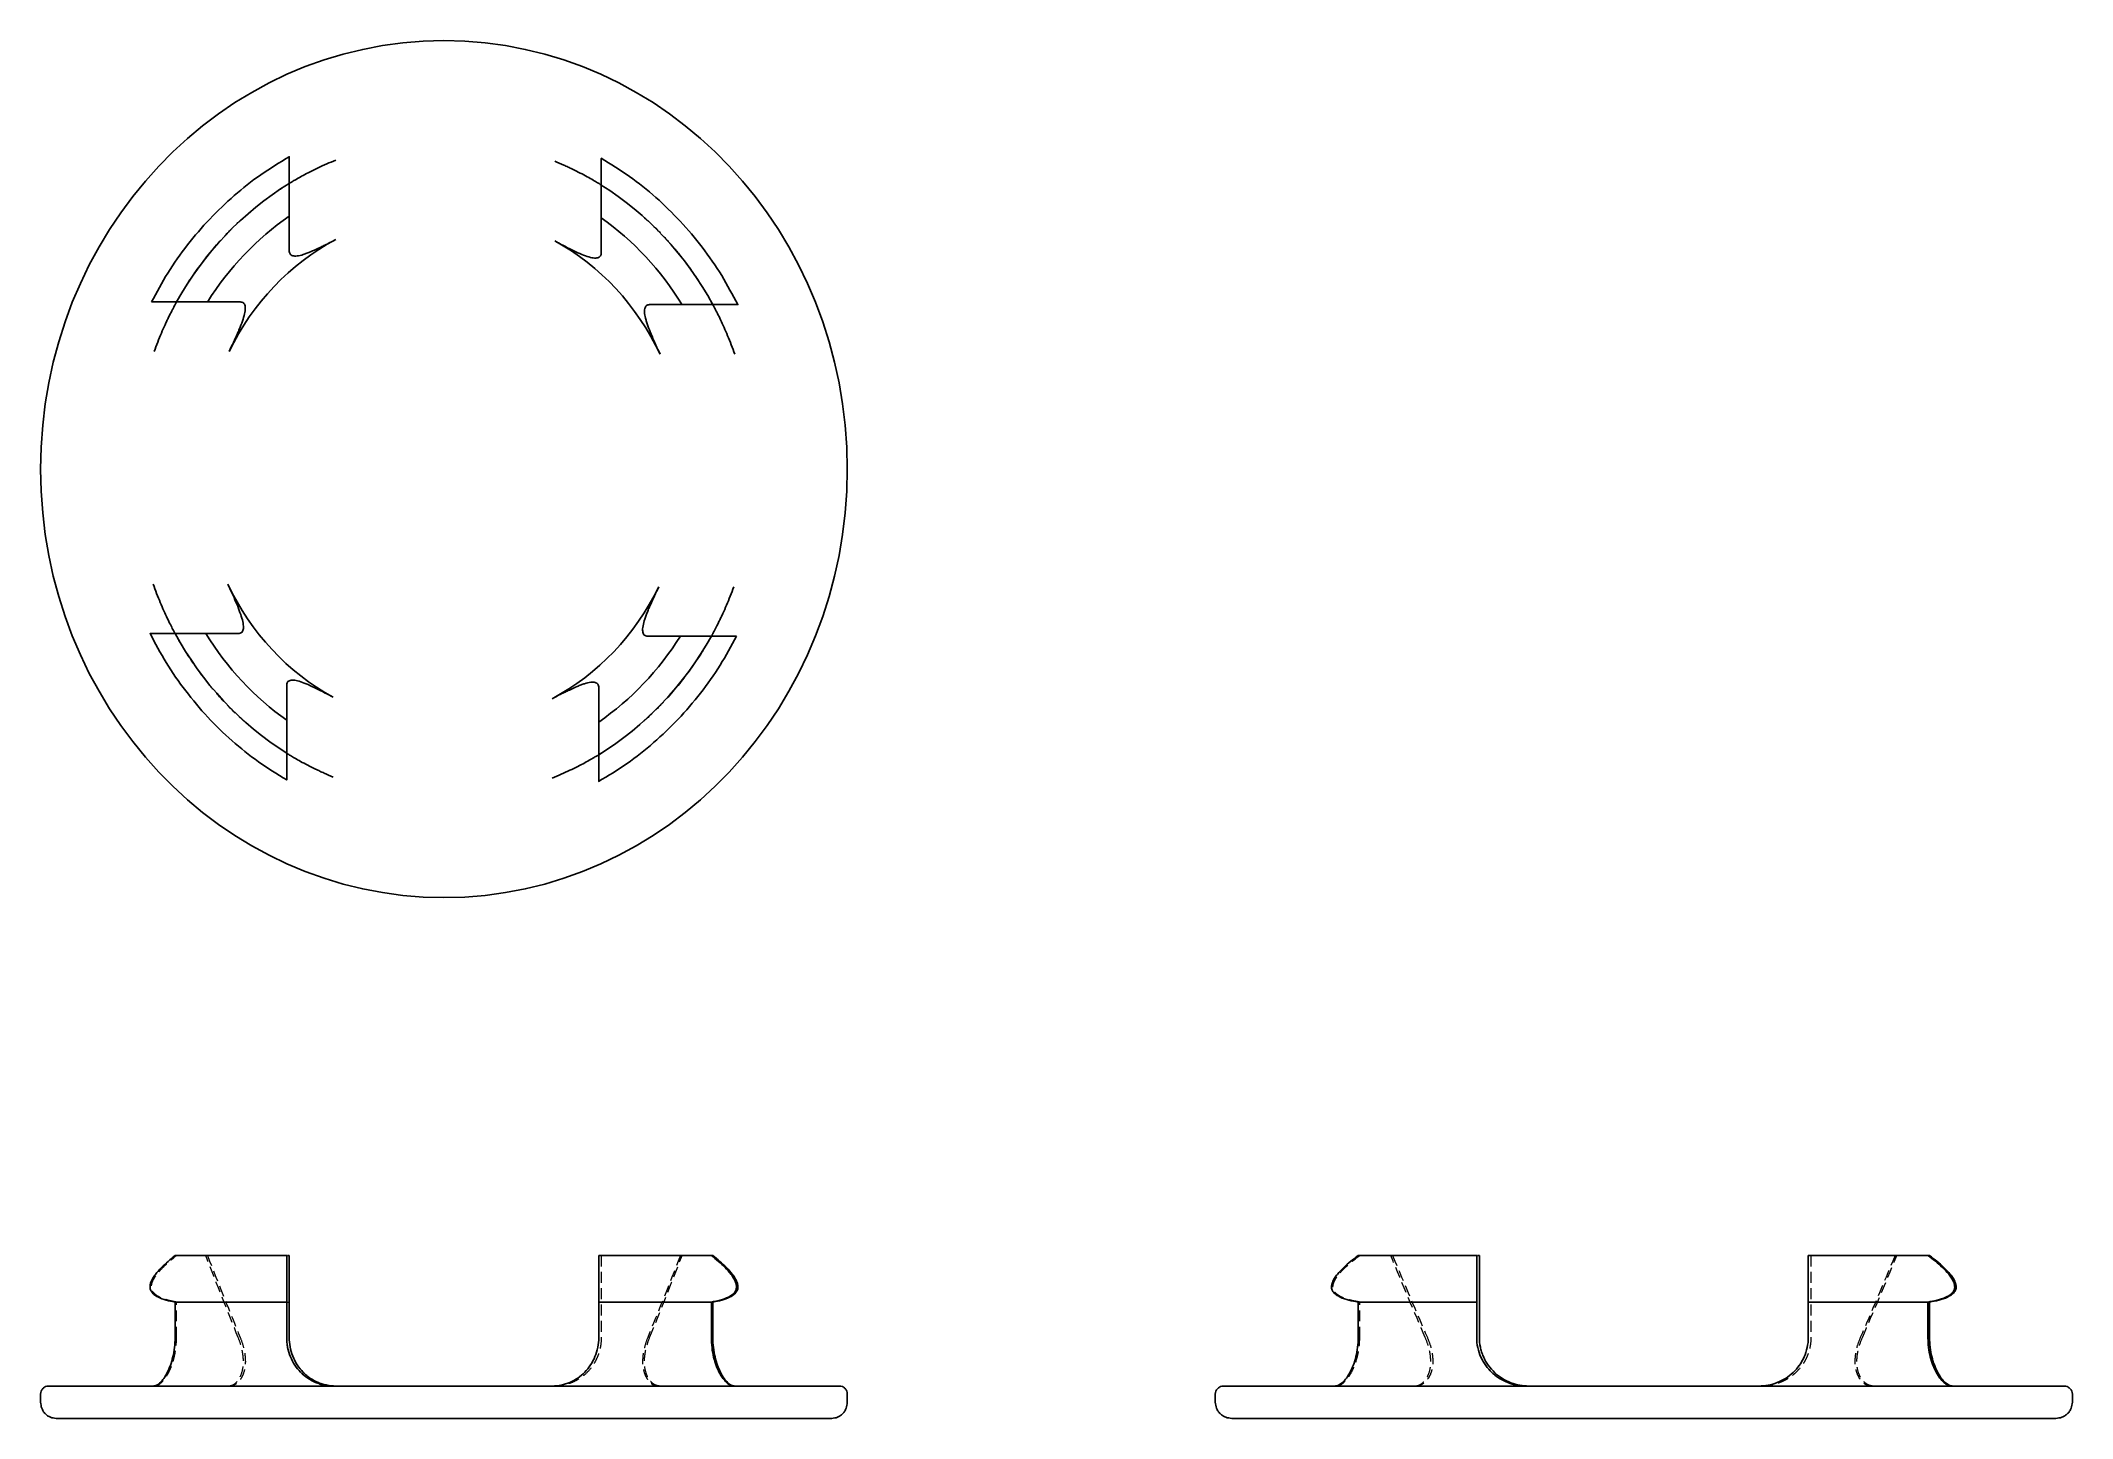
# Model space of a CAD drawing. Header units: millimetres. Extents: x 36 to 273, y 47 to 208.
import ezdxf

# ---------------------------------------------------------------- set-up
doc = ezdxf.new("R2010")
doc.units = ezdxf.units.MM
doc.linetypes.add('HIDDEN', pattern=[1.905, 1.27, -0.635])

msp = doc.modelspace()

# ---------------------------------------------------------------- linework, layer by layer
at = {"color": 7, "linetype": 'Continuous', "lineweight": 25}
for p, q in [((64.94, 187.52), (64.94, 191.33)), ((101.35, 191.15), (101.35, 187.31)), ((51.8, 177.5), (55.41, 177.5)), ((110.78, 177.19), (114.37, 177.19)), ((55.22, 138.81), (51.63, 138.81)), ((114.2, 138.5), (110.59, 138.5)), ((64.65, 124.85), (64.65, 128.69)), ((101.06, 128.48), (101.06, 124.67)), ((64.76, 66.23), (64.94, 66.23)), ((114.26, 66.23), (114.37, 66.23)), ((203.61, 66.23), (203.81, 66.23)), ((256.21, 66.23), (256.33, 66.23)), ((51.63, 60.8), (51.63, 56.65)), ((64.65, 56.65), (64.65, 60.8)), ((101.06, 60.8), (101.06, 56.65)), ((114.2, 56.65), (114.2, 60.8)), ((114.37, 60.8), (114.37, 56.65)), ((189.67, 60.8), (189.67, 56.65)), ((203.5, 56.65), (203.5, 60.8)), ((242.19, 60.8), (242.19, 56.65)), ((256.15, 56.65), (256.15, 60.8)), ((256.33, 60.8), (256.33, 56.65)), ((35.94, 50.05), (35.94, 49.11)), ((129.15, 51), (36.85, 51)), ((130.06, 49.11), (130.06, 50.05)), ((173, 50.05), (173, 49.11)), ((272.04, 51), (173.96, 51)), ((273, 49.11), (273, 50.05)), ((37.75, 47.23), (83, 47.23)), ((83, 47.23), (128.25, 47.23)), ((174.92, 47.23), (271.08, 47.23))]:
    msp.add_line(p, q, dxfattribs=at)
at = {"color": 7, "linetype": 'HIDDEN', "lineweight": 18}
for p, q in [((51.8, 56.65), (51.8, 60.8)), ((189.85, 56.65), (189.85, 60.8))]:
    msp.add_line(p, q, dxfattribs=at)
at = {"color": 7, "linetype": 'Continuous', "lineweight": 25}
msp.add_ellipse((83, 158), major_axis=(0, -50), ratio=0.941176, dxfattribs=at)
for major_axis, start_param, end_param in [((0, -35.2), 3.717957, 4.125311), ((0, -35.2), 2.14716, 2.554515), ((0, -29.96), 3.605822, 4.236363), ((0, -29.96), 2.035025, 2.665567), ((0, -29.96), 5.176618, 5.807159), ((0, -29.96), 0.464229, 1.09477), ((0, -35.2), 5.288753, 5.696107), ((0, -35.2), 0.576364, 0.983719)]:
    msp.add_ellipse((83, 158), major_axis=major_axis, ratio=0.941176, start_param=start_param, end_param=end_param, dxfattribs=at)
for points, knots in [([(64.95, 194.44), (63.83, 193.77), (61.58, 192.42), (58.49, 189.96), (55.62, 187.22), (53.03, 184.19), (50.73, 180.96), (49.49, 178.64), (48.87, 177.5)], [0, 0, 0, 0, 0.165325, 0.331591, 0.498864, 0.667131, 0.836353, 1, 1, 1, 1]), ([(64.94, 191.33), (64.94, 191.93), (64.94, 192.89), (64.94, 193.88), (64.94, 194.3), (64.94, 194.47), (64.94, 194.44), (64.94, 194.43)], [0, 0, 0, 0, 0.464311, 0.747428, 0.871557, 0.997138, 1, 1, 1, 1]), ([(64.94, 191.33), (64.94, 191.33), (64.98, 191.36), (65.13, 191.45), (65.24, 191.51), (65.52, 191.68), (65.69, 191.78), (66.1, 192.01), (66.32, 192.14), (66.82, 192.41), (67.1, 192.55), (67.68, 192.85), (67.99, 193), (68.63, 193.3), (68.97, 193.46), (69.66, 193.76), (70.01, 193.9), (70.37, 194.05)], [0, 0, 0, 0, 0.125, 0.125, 0.25, 0.25, 0.375, 0.375, 0.5, 0.5, 0.625, 0.625, 0.75, 0.75, 0.875, 0.875, 1, 1, 1, 1]), ([(95.92, 193.93), (96.28, 193.78), (96.63, 193.63), (97.15, 193.4), (97.32, 193.33), (97.65, 193.17), (97.82, 193.09), (98.3, 192.86), (98.61, 192.7), (99.19, 192.4), (99.47, 192.25), (99.97, 191.98), (100.19, 191.85), (100.6, 191.61), (100.77, 191.51), (101.06, 191.34), (101.17, 191.27), (101.28, 191.2), (101.31, 191.18), (101.34, 191.16), (101.35, 191.15), (101.35, 191.15)], [0, 0, 0, 0, 0.125, 0.125, 0.1875, 0.1875, 0.25, 0.25, 0.375, 0.375, 0.5, 0.5, 0.625, 0.625, 0.75, 0.75, 0.875, 0.875, 0.9375, 0.9375, 1, 1, 1, 1]), ([(117.29, 177.19), (116.68, 178.33), (115.45, 180.66), (113.18, 183.91), (110.62, 186.97), (107.77, 189.74), (104.7, 192.22), (102.46, 193.59), (101.35, 194.27)], [0, 0, 0, 0, 0.163744, 0.332944, 0.501194, 0.668451, 0.834699, 1, 1, 1, 1]), ([(101.35, 194.26), (101.35, 194.26), (101.35, 194.28), (101.35, 194.1), (101.35, 193.53), (101.35, 192.48), (101.35, 191.6), (101.35, 191.15)], [0, 0, 0, 0, 0.019329, 0.120094, 0.317873, 0.655608, 1, 1, 1, 1]), ([(70.37, 184.79), (70.03, 184.61), (69.7, 184.44), (69.2, 184.18), (69.03, 184.1), (68.7, 183.94), (68.53, 183.86), (68.05, 183.62), (67.74, 183.48), (67.29, 183.3), (67.15, 183.24), (66.86, 183.13), (66.72, 183.08), (66.33, 182.96), (66.09, 182.9), (65.67, 182.85), (65.5, 182.86), (65.22, 182.94), (65.11, 183.01), (64.98, 183.21), (64.94, 183.35), (64.94, 183.5)], [0, 0, 0, 0, 0.125, 0.125, 0.1875, 0.1875, 0.25, 0.25, 0.375, 0.375, 0.4375, 0.4375, 0.5, 0.5, 0.625, 0.625, 0.75, 0.75, 0.875, 0.875, 1, 1, 1, 1]), ([(101.35, 183.26), (101.35, 183.1), (101.32, 182.97), (101.22, 182.82), (101.18, 182.78), (101.07, 182.7), (101.01, 182.68), (100.87, 182.64), (100.79, 182.63), (100.62, 182.62), (100.52, 182.63), (100.21, 182.67), (99.97, 182.73), (99.44, 182.91), (99.16, 183.02), (98.56, 183.28), (98.24, 183.43), (97.6, 183.74), (97.27, 183.91), (96.6, 184.27), (96.26, 184.45), (95.92, 184.63)], [0, 0, 0, 0, 0.125, 0.125, 0.1875, 0.1875, 0.25, 0.25, 0.3125, 0.3125, 0.375, 0.375, 0.5, 0.5, 0.625, 0.625, 0.75, 0.75, 0.875, 0.875, 1, 1, 1, 1]), ([(48.88, 177.5), (48.88, 177.5), (48.9, 177.5), (49.25, 177.5), (49.86, 177.5), (50.75, 177.5), (51.42, 177.5), (51.8, 177.5)], [0, 0, 0, 0, 0.071128, 0.223072, 0.457002, 0.696789, 1, 1, 1, 1]), ([(49.19, 171.73), (49.32, 172.1), (49.46, 172.47), (49.74, 173.18), (49.88, 173.53), (50.17, 174.22), (50.32, 174.54), (50.53, 175), (50.6, 175.15), (50.74, 175.44), (50.81, 175.58), (51, 175.99), (51.13, 176.23), (51.29, 176.56), (51.35, 176.66), (51.45, 176.85), (51.49, 176.94), (51.62, 177.17), (51.68, 177.29), (51.77, 177.46), (51.8, 177.5), (51.8, 177.5)], [0, 0, 0, 0, 0.125, 0.125, 0.25, 0.25, 0.375, 0.375, 0.4375, 0.4375, 0.5, 0.5, 0.625, 0.625, 0.6875, 0.6875, 0.75, 0.75, 0.875, 0.875, 1, 1, 1, 1]), ([(59.23, 177.5), (59.38, 177.5), (59.5, 177.46), (59.65, 177.35), (59.69, 177.3), (59.76, 177.19), (59.78, 177.12), (59.81, 176.97), (59.82, 176.88), (59.83, 176.69), (59.82, 176.58), (59.77, 176.24), (59.71, 175.99), (59.54, 175.43), (59.44, 175.13), (59.25, 174.65), (59.19, 174.49), (59.05, 174.16), (58.98, 173.99), (58.76, 173.49), (58.6, 173.14), (58.27, 172.44), (58.11, 172.09), (57.93, 171.73)], [0, 0, 0, 0, 0.125, 0.125, 0.1875, 0.1875, 0.25, 0.25, 0.3125, 0.3125, 0.375, 0.375, 0.5, 0.5, 0.625, 0.625, 0.6875, 0.6875, 0.75, 0.75, 0.875, 0.875, 1, 1, 1, 1]), ([(108.22, 171.42), (108.05, 171.77), (107.89, 172.12), (107.57, 172.82), (107.42, 173.17), (107.13, 173.85), (107, 174.18), (106.82, 174.65), (106.77, 174.8), (106.67, 175.1), (106.62, 175.25), (106.5, 175.67), (106.44, 175.93), (106.4, 176.27), (106.4, 176.37), (106.4, 176.56), (106.41, 176.65), (106.45, 176.8), (106.47, 176.87), (106.54, 176.99), (106.58, 177.04), (106.73, 177.15), (106.85, 177.19), (107, 177.19)], [0, 0, 0, 0, 0.125, 0.125, 0.25, 0.25, 0.375, 0.375, 0.4375, 0.4375, 0.5, 0.5, 0.625, 0.625, 0.6875, 0.6875, 0.75, 0.75, 0.8125, 0.8125, 0.875, 0.875, 1, 1, 1, 1]), ([(114.37, 177.19), (114.96, 177.19), (115.86, 177.19), (116.8, 177.19), (117.17, 177.19), (117.31, 177.19), (117.29, 177.19), (117.28, 177.19)], [0, 0, 0, 0, 0.47522, 0.739507, 0.885832, 0.985537, 1, 1, 1, 1]), ([(114.37, 177.19), (114.37, 177.19), (114.4, 177.14), (114.48, 176.98), (114.55, 176.86), (114.71, 176.55), (114.81, 176.36), (115.03, 175.92), (115.15, 175.68), (115.41, 175.14), (115.54, 174.84), (115.82, 174.23), (115.96, 173.9), (116.24, 173.22), (116.39, 172.87), (116.66, 172.15), (116.8, 171.79), (116.93, 171.42)], [0, 0, 0, 0, 0.125, 0.125, 0.25, 0.25, 0.375, 0.375, 0.5, 0.5, 0.625, 0.625, 0.75, 0.75, 0.875, 0.875, 1, 1, 1, 1]), ([(51.63, 138.81), (51.63, 138.81), (51.6, 138.86), (51.52, 139.02), (51.45, 139.14), (51.29, 139.45), (51.19, 139.64), (50.97, 140.08), (50.85, 140.32), (50.59, 140.86), (50.46, 141.16), (50.18, 141.77), (50.04, 142.1), (49.76, 142.78), (49.61, 143.13), (49.34, 143.85), (49.2, 144.21), (49.07, 144.58)], [0, 0, 0, 0, 0.125, 0.125, 0.25, 0.25, 0.375, 0.375, 0.5, 0.5, 0.625, 0.625, 0.75, 0.75, 0.875, 0.875, 1, 1, 1, 1]), ([(57.78, 144.58), (57.95, 144.23), (58.11, 143.88), (58.43, 143.18), (58.58, 142.83), (58.87, 142.15), (59, 141.82), (59.23, 141.19), (59.34, 140.89), (59.5, 140.33), (59.56, 140.07), (59.6, 139.73), (59.6, 139.63), (59.6, 139.44), (59.59, 139.35), (59.55, 139.2), (59.53, 139.13), (59.46, 139.01), (59.42, 138.96), (59.27, 138.85), (59.15, 138.81), (59, 138.81)], [0, 0, 0, 0, 0.125, 0.125, 0.25, 0.25, 0.375, 0.375, 0.5, 0.5, 0.625, 0.625, 0.6875, 0.6875, 0.75, 0.75, 0.8125, 0.8125, 0.875, 0.875, 1, 1, 1, 1]), ([(106.77, 138.5), (106.62, 138.5), (106.5, 138.54), (106.35, 138.65), (106.31, 138.7), (106.24, 138.81), (106.22, 138.88), (106.19, 139.03), (106.18, 139.12), (106.17, 139.31), (106.18, 139.42), (106.23, 139.76), (106.29, 140.01), (106.46, 140.57), (106.56, 140.87), (106.75, 141.35), (106.81, 141.51), (106.95, 141.84), (107.02, 142.01), (107.24, 142.51), (107.4, 142.86), (107.73, 143.56), (107.89, 143.91), (108.07, 144.27)], [0, 0, 0, 0, 0.125, 0.125, 0.1875, 0.1875, 0.25, 0.25, 0.3125, 0.3125, 0.375, 0.375, 0.5, 0.5, 0.625, 0.625, 0.6875, 0.6875, 0.75, 0.75, 0.875, 0.875, 1, 1, 1, 1]), ([(116.81, 144.27), (116.68, 143.9), (116.54, 143.53), (116.26, 142.82), (116.12, 142.47), (115.83, 141.78), (115.68, 141.46), (115.47, 141), (115.4, 140.85), (115.26, 140.56), (115.19, 140.42), (115, 140.01), (114.87, 139.77), (114.71, 139.44), (114.65, 139.34), (114.55, 139.15), (114.51, 139.06), (114.38, 138.83), (114.32, 138.71), (114.23, 138.54), (114.2, 138.5), (114.2, 138.5)], [0, 0, 0, 0, 0.125, 0.125, 0.25, 0.25, 0.375, 0.375, 0.4375, 0.4375, 0.5, 0.5, 0.625, 0.625, 0.6875, 0.6875, 0.75, 0.75, 0.875, 0.875, 1, 1, 1, 1]), ([(51.63, 138.81), (51.04, 138.81), (50.14, 138.81), (49.2, 138.81), (48.83, 138.81), (48.69, 138.81), (48.71, 138.81), (48.72, 138.81)], [0, 0, 0, 0, 0.475222, 0.739505, 0.885834, 0.985536, 1, 1, 1, 1]), ([(48.71, 138.81), (49.32, 137.67), (50.55, 135.34), (52.82, 132.09), (55.38, 129.03), (58.23, 126.26), (61.3, 123.78), (63.54, 122.41), (64.65, 121.73)], [0, 0, 0, 0, 0.163744, 0.332944, 0.501194, 0.668451, 0.834699, 1, 1, 1, 1]), ([(101.05, 121.56), (102.17, 122.23), (104.42, 123.58), (107.51, 126.04), (110.38, 128.78), (112.97, 131.81), (115.27, 135.04), (116.51, 137.36), (117.13, 138.5)], [0, 0, 0, 0, 0.165325, 0.331591, 0.498864, 0.667131, 0.836353, 1, 1, 1, 1]), ([(117.12, 138.5), (117.12, 138.5), (117.1, 138.5), (116.75, 138.5), (116.14, 138.5), (115.25, 138.5), (114.58, 138.5), (114.2, 138.5)], [0, 0, 0, 0, 0.071126, 0.223069, 0.456995, 0.696778, 1, 1, 1, 1]), ([(64.65, 132.74), (64.65, 132.9), (64.68, 133.03), (64.78, 133.18), (64.82, 133.22), (64.93, 133.3), (64.99, 133.32), (65.13, 133.36), (65.21, 133.37), (65.38, 133.38), (65.48, 133.37), (65.79, 133.33), (66.03, 133.27), (66.56, 133.09), (66.84, 132.98), (67.44, 132.72), (67.76, 132.57), (68.4, 132.26), (68.73, 132.09), (69.4, 131.73), (69.74, 131.55), (70.08, 131.37)], [0, 0, 0, 0, 0.125, 0.125, 0.1875, 0.1875, 0.25, 0.25, 0.3125, 0.3125, 0.375, 0.375, 0.5, 0.5, 0.625, 0.625, 0.75, 0.75, 0.875, 0.875, 1, 1, 1, 1]), ([(95.63, 131.21), (95.97, 131.39), (96.3, 131.56), (96.8, 131.82), (96.97, 131.9), (97.3, 132.06), (97.47, 132.14), (97.95, 132.38), (98.26, 132.52), (98.71, 132.7), (98.85, 132.76), (99.14, 132.87), (99.28, 132.92), (99.67, 133.04), (99.91, 133.1), (100.33, 133.15), (100.5, 133.14), (100.78, 133.06), (100.89, 132.99), (101.02, 132.79), (101.06, 132.65), (101.06, 132.5)], [0, 0, 0, 0, 0.125, 0.125, 0.1875, 0.1875, 0.25, 0.25, 0.375, 0.375, 0.4375, 0.4375, 0.5, 0.5, 0.625, 0.625, 0.75, 0.75, 0.875, 0.875, 1, 1, 1, 1]), ([(64.65, 121.74), (64.65, 121.74), (64.65, 121.72), (64.65, 121.9), (64.65, 122.47), (64.65, 123.52), (64.65, 124.4), (64.65, 124.85)], [0, 0, 0, 0, 0.01933, 0.120095, 0.317877, 0.65561, 1, 1, 1, 1]), ([(70.08, 122.07), (69.72, 122.22), (69.37, 122.37), (68.85, 122.6), (68.68, 122.67), (68.35, 122.83), (68.18, 122.91), (67.7, 123.14), (67.39, 123.3), (66.81, 123.6), (66.53, 123.75), (66.03, 124.02), (65.81, 124.15), (65.4, 124.39), (65.23, 124.49), (64.94, 124.66), (64.83, 124.73), (64.72, 124.8), (64.69, 124.82), (64.66, 124.84), (64.65, 124.85), (64.65, 124.85)], [0, 0, 0, 0, 0.125, 0.125, 0.1875, 0.1875, 0.25, 0.25, 0.375, 0.375, 0.5, 0.5, 0.625, 0.625, 0.75, 0.75, 0.875, 0.875, 0.9375, 0.9375, 1, 1, 1, 1]), ([(101.06, 124.67), (101.06, 124.67), (101.02, 124.64), (100.87, 124.55), (100.76, 124.49), (100.48, 124.32), (100.31, 124.22), (99.9, 123.99), (99.68, 123.86), (99.18, 123.59), (98.9, 123.45), (98.32, 123.15), (98.01, 123), (97.37, 122.7), (97.03, 122.54), (96.34, 122.24), (95.99, 122.1), (95.63, 121.95)], [0, 0, 0, 0, 0.125, 0.125, 0.25, 0.25, 0.375, 0.375, 0.5, 0.5, 0.625, 0.625, 0.75, 0.75, 0.875, 0.875, 1, 1, 1, 1]), ([(101.06, 124.67), (101.06, 124.07), (101.06, 123.11), (101.06, 122.12), (101.06, 121.7), (101.06, 121.53), (101.06, 121.56), (101.06, 121.57)], [0, 0, 0, 0, 0.464309, 0.747431, 0.871556, 0.997133, 1, 1, 1, 1]), ([(51.63, 66.23), (51.07, 65.79), (50.54, 65.33), (49.79, 64.57), (49.56, 64.31), (49.24, 63.89), (49.14, 63.74), (48.95, 63.44), (48.87, 63.28), (48.75, 62.95), (48.71, 62.78), (48.71, 62.51), (48.71, 62.42), (48.75, 62.25), (48.78, 62.17), (48.87, 62.01), (48.92, 61.94), (49.03, 61.8), (49.1, 61.74), (49.3, 61.57), (49.45, 61.48), (49.92, 61.24), (50.26, 61.12), (50.93, 60.93), (51.28, 60.86), (51.63, 60.8)], [0, 0, 0, 0, 0.25, 0.25, 0.375, 0.375, 0.4375, 0.4375, 0.5, 0.5, 0.5625, 0.5625, 0.59375, 0.59375, 0.625, 0.625, 0.65625, 0.65625, 0.6875, 0.6875, 0.75, 0.75, 0.875, 0.875, 1, 1, 1, 1]), ([(64.65, 60.8), (64.65, 60.86), (64.65, 60.93), (64.65, 61.11), (64.65, 61.22), (64.65, 61.45), (64.65, 61.54), (64.65, 61.76), (64.65, 61.89), (64.65, 62.12), (64.65, 62.21), (64.65, 62.39), (64.65, 62.48), (64.65, 62.66), (64.65, 62.76), (64.65, 62.94), (64.65, 63.02), (64.65, 63.28), (64.65, 63.44), (64.65, 63.75), (64.65, 63.9), (64.65, 64.33), (64.65, 64.59), (64.65, 65.34), (64.65, 65.79), (64.65, 66.23)], [0, 0, 0, 0, 0.125, 0.125, 0.25, 0.25, 0.3125, 0.3125, 0.375, 0.375, 0.40625, 0.40625, 0.4375, 0.4375, 0.46875, 0.46875, 0.5, 0.5, 0.5625, 0.5625, 0.625, 0.625, 0.75, 0.75, 1, 1, 1, 1]), ([(101.06, 66.23), (101.06, 65.79), (101.06, 65.34), (101.06, 64.58), (101.06, 64.32), (101.06, 63.89), (101.06, 63.75), (101.06, 63.44), (101.06, 63.27), (101.06, 62.93), (101.06, 62.76), (101.06, 62.48), (101.06, 62.39), (101.06, 62.21), (101.06, 62.13), (101.06, 61.97), (101.06, 61.9), (101.06, 61.77), (101.06, 61.71), (101.06, 61.55), (101.06, 61.46), (101.06, 61.22), (101.06, 61.11), (101.06, 60.93), (101.06, 60.86), (101.06, 60.8)], [0, 0, 0, 0, 0.25, 0.25, 0.375, 0.375, 0.4375, 0.4375, 0.5, 0.5, 0.5625, 0.5625, 0.59375, 0.59375, 0.625, 0.625, 0.65625, 0.65625, 0.6875, 0.6875, 0.75, 0.75, 0.875, 0.875, 1, 1, 1, 1]), ([(114.2, 60.8), (114.55, 60.86), (114.89, 60.93), (115.57, 61.12), (115.9, 61.23), (116.37, 61.47), (116.52, 61.56), (116.8, 61.79), (116.92, 61.92), (117.05, 62.16), (117.09, 62.24), (117.13, 62.42), (117.14, 62.51), (117.13, 62.77), (117.09, 62.95), (116.97, 63.28), (116.89, 63.44), (116.7, 63.75), (116.6, 63.89), (116.28, 64.31), (116.04, 64.58), (115.55, 65.08), (115.28, 65.32), (114.75, 65.78), (114.48, 66.01), (114.2, 66.23)], [0, 0, 0, 0, 0.125, 0.125, 0.25, 0.25, 0.3125, 0.3125, 0.375, 0.375, 0.40625, 0.40625, 0.4375, 0.4375, 0.5, 0.5, 0.5625, 0.5625, 0.625, 0.625, 0.75, 0.75, 0.875, 0.875, 1, 1, 1, 1]), ([(114.37, 66.23), (114.93, 65.79), (115.46, 65.33), (116.21, 64.57), (116.44, 64.31), (116.76, 63.89), (116.86, 63.74), (117.05, 63.44), (117.13, 63.28), (117.25, 62.95), (117.29, 62.78), (117.29, 62.51), (117.29, 62.42), (117.25, 62.25), (117.22, 62.17), (117.13, 62.01), (117.08, 61.94), (116.97, 61.8), (116.9, 61.74), (116.7, 61.57), (116.55, 61.48), (116.08, 61.24), (115.74, 61.12), (115.07, 60.93), (114.72, 60.86), (114.37, 60.8)], [0, 0, 0, 0, 0.25, 0.25, 0.375, 0.375, 0.4375, 0.4375, 0.5, 0.5, 0.5625, 0.5625, 0.59375, 0.59375, 0.625, 0.625, 0.65625, 0.65625, 0.6875, 0.6875, 0.75, 0.75, 0.875, 0.875, 1, 1, 1, 1]), ([(189.67, 66.23), (189.08, 65.79), (188.52, 65.34), (187.72, 64.58), (187.47, 64.32), (187.13, 63.89), (187.02, 63.75), (186.82, 63.44), (186.74, 63.27), (186.61, 62.93), (186.56, 62.76), (186.56, 62.48), (186.58, 62.39), (186.63, 62.21), (186.66, 62.13), (186.76, 61.97), (186.82, 61.9), (186.95, 61.77), (187.02, 61.71), (187.24, 61.55), (187.4, 61.46), (187.89, 61.22), (188.24, 61.11), (188.95, 60.93), (189.3, 60.86), (189.67, 60.8)], [0, 0, 0, 0, 0.25, 0.25, 0.375, 0.375, 0.4375, 0.4375, 0.5, 0.5, 0.5625, 0.5625, 0.59375, 0.59375, 0.625, 0.625, 0.65625, 0.65625, 0.6875, 0.6875, 0.75, 0.75, 0.875, 0.875, 1, 1, 1, 1]), ([(203.5, 60.8), (203.5, 60.86), (203.5, 60.93), (203.5, 61.12), (203.5, 61.23), (203.5, 61.47), (203.5, 61.56), (203.5, 61.79), (203.5, 61.92), (203.5, 62.16), (203.5, 62.24), (203.5, 62.42), (203.5, 62.51), (203.5, 62.77), (203.5, 62.95), (203.5, 63.28), (203.5, 63.44), (203.5, 63.75), (203.5, 63.89), (203.5, 64.31), (203.5, 64.58), (203.5, 65.08), (203.5, 65.32), (203.5, 65.78), (203.5, 66.01), (203.5, 66.23)], [0, 0, 0, 0, 0.125, 0.125, 0.25, 0.25, 0.3125, 0.3125, 0.375, 0.375, 0.40625, 0.40625, 0.4375, 0.4375, 0.5, 0.5, 0.5625, 0.5625, 0.625, 0.625, 0.75, 0.75, 0.875, 0.875, 1, 1, 1, 1]), ([(242.19, 66.23), (242.19, 65.79), (242.19, 65.33), (242.19, 64.57), (242.19, 64.31), (242.19, 63.89), (242.19, 63.74), (242.19, 63.44), (242.19, 63.28), (242.19, 62.95), (242.19, 62.78), (242.19, 62.51), (242.19, 62.42), (242.19, 62.25), (242.19, 62.17), (242.19, 62.01), (242.19, 61.94), (242.19, 61.8), (242.19, 61.74), (242.19, 61.57), (242.19, 61.48), (242.19, 61.24), (242.19, 61.12), (242.19, 60.93), (242.19, 60.86), (242.19, 60.8)], [0, 0, 0, 0, 0.25, 0.25, 0.375, 0.375, 0.4375, 0.4375, 0.5, 0.5, 0.5625, 0.5625, 0.59375, 0.59375, 0.625, 0.625, 0.65625, 0.65625, 0.6875, 0.6875, 0.75, 0.75, 0.875, 0.875, 1, 1, 1, 1]), ([(256.15, 60.8), (256.51, 60.86), (256.87, 60.93), (257.57, 61.11), (257.92, 61.22), (258.42, 61.45), (258.58, 61.54), (258.88, 61.76), (259.02, 61.89), (259.17, 62.12), (259.2, 62.21), (259.26, 62.39), (259.27, 62.48), (259.27, 62.66), (259.26, 62.76), (259.22, 62.94), (259.19, 63.02), (259.09, 63.28), (259, 63.44), (258.81, 63.75), (258.7, 63.9), (258.35, 64.33), (258.1, 64.59), (257.3, 65.34), (256.74, 65.79), (256.15, 66.23)], [0, 0, 0, 0, 0.125, 0.125, 0.25, 0.25, 0.3125, 0.3125, 0.375, 0.375, 0.40625, 0.40625, 0.4375, 0.4375, 0.46875, 0.46875, 0.5, 0.5, 0.5625, 0.5625, 0.625, 0.625, 0.75, 0.75, 1, 1, 1, 1]), ([(256.33, 66.23), (256.92, 65.79), (257.48, 65.34), (258.28, 64.58), (258.53, 64.32), (258.87, 63.89), (258.98, 63.75), (259.18, 63.44), (259.26, 63.27), (259.39, 62.93), (259.44, 62.76), (259.44, 62.48), (259.42, 62.39), (259.37, 62.21), (259.34, 62.13), (259.24, 61.97), (259.18, 61.9), (259.05, 61.77), (258.98, 61.71), (258.76, 61.55), (258.6, 61.46), (258.11, 61.22), (257.76, 61.11), (257.05, 60.93), (256.7, 60.86), (256.33, 60.8)], [0, 0, 0, 0, 0.25, 0.25, 0.375, 0.375, 0.4375, 0.4375, 0.5, 0.5, 0.5625, 0.5625, 0.59375, 0.59375, 0.625, 0.625, 0.65625, 0.65625, 0.6875, 0.6875, 0.75, 0.75, 0.875, 0.875, 1, 1, 1, 1]), ([(64.65, 60.8), (63.28, 60.8), (61.97, 60.8), (59.49, 60.8), (58.33, 60.8), (56.69, 60.8), (56.16, 60.8), (55.14, 60.8), (54.65, 60.8), (53.25, 60.8), (52.4, 60.8), (51.63, 60.8)], [0, 0, 0, 0, 0.25, 0.25, 0.5, 0.5, 0.625, 0.625, 0.75, 0.75, 1, 1, 1, 1]), ([(114.2, 60.8), (113.42, 60.8), (112.55, 60.8), (110.66, 60.8), (109.63, 60.8), (107.98, 60.8), (107.4, 60.8), (106.22, 60.8), (105.61, 60.8), (103.74, 60.8), (102.43, 60.8), (101.06, 60.8)], [0, 0, 0, 0, 0.25, 0.25, 0.5, 0.5, 0.625, 0.625, 0.75, 0.75, 1, 1, 1, 1]), ([(203.5, 60.8), (202.09, 60.8), (200.72, 60.8), (198.13, 60.8), (196.9, 60.8), (195.15, 60.8), (194.58, 60.8), (193.48, 60.8), (192.96, 60.8), (191.44, 60.8), (190.51, 60.8), (189.67, 60.8)], [0, 0, 0, 0, 0.25, 0.25, 0.5, 0.5, 0.625, 0.625, 0.75, 0.75, 1, 1, 1, 1]), ([(256.15, 60.8), (255.3, 60.8), (254.35, 60.8), (252.3, 60.8), (251.19, 60.8), (249.43, 60.8), (248.82, 60.8), (247.57, 60.8), (246.93, 60.8), (244.97, 60.8), (243.61, 60.8), (242.19, 60.8)], [0, 0, 0, 0, 0.25, 0.25, 0.5, 0.5, 0.625, 0.625, 0.75, 0.75, 1, 1, 1, 1]), ([(51.63, 56.65), (51.63, 56.26), (51.6, 55.87), (51.52, 55.11), (51.45, 54.74), (51.29, 54.04), (51.19, 53.72), (50.97, 53.1), (50.85, 52.82), (50.59, 52.32), (50.46, 52.09), (50.18, 51.7), (50.04, 51.54), (49.76, 51.27), (49.61, 51.17), (49.34, 51.03), (49.2, 51), (49.07, 51)], [0, 0, 0, 0, 0.125, 0.125, 0.25, 0.25, 0.375, 0.375, 0.5, 0.5, 0.625, 0.625, 0.75, 0.75, 0.875, 0.875, 1, 1, 1, 1]), ([(70.08, 51), (69.72, 51), (69.37, 51.03), (68.85, 51.14), (68.68, 51.18), (68.35, 51.29), (68.18, 51.35), (67.7, 51.56), (67.39, 51.73), (66.81, 52.12), (66.53, 52.35), (66.03, 52.86), (65.81, 53.14), (65.4, 53.75), (65.23, 54.08), (64.94, 54.77), (64.83, 55.13), (64.72, 55.69), (64.69, 55.88), (64.66, 56.27), (64.65, 56.46), (64.65, 56.65)], [0, 0, 0, 0, 0.125, 0.125, 0.1875, 0.1875, 0.25, 0.25, 0.375, 0.375, 0.5, 0.5, 0.625, 0.625, 0.75, 0.75, 0.875, 0.875, 0.9375, 0.9375, 1, 1, 1, 1]), ([(70.37, 51), (70.03, 51), (69.7, 51.03), (69.2, 51.13), (69.03, 51.17), (68.7, 51.27), (68.53, 51.33), (68.05, 51.53), (67.74, 51.7), (67.29, 51.99), (67.15, 52.1), (66.86, 52.34), (66.72, 52.46), (66.33, 52.86), (66.09, 53.15), (65.67, 53.8), (65.5, 54.14), (65.22, 54.84), (65.11, 55.21), (64.98, 55.94), (64.94, 56.3), (64.94, 56.65)], [0, 0, 0, 0, 0.125, 0.125, 0.1875, 0.1875, 0.25, 0.25, 0.375, 0.375, 0.4375, 0.4375, 0.5, 0.5, 0.625, 0.625, 0.75, 0.75, 0.875, 0.875, 1, 1, 1, 1]), ([(101.06, 56.65), (101.06, 56.27), (101.02, 55.89), (100.87, 55.15), (100.76, 54.78), (100.48, 54.09), (100.31, 53.76), (99.9, 53.15), (99.68, 52.87), (99.18, 52.36), (98.9, 52.13), (98.32, 51.73), (98.01, 51.56), (97.37, 51.28), (97.03, 51.18), (96.34, 51.03), (95.99, 51), (95.63, 51)], [0, 0, 0, 0, 0.125, 0.125, 0.25, 0.25, 0.375, 0.375, 0.5, 0.5, 0.625, 0.625, 0.75, 0.75, 0.875, 0.875, 1, 1, 1, 1]), ([(116.81, 51), (116.68, 51), (116.54, 51.03), (116.26, 51.17), (116.12, 51.27), (115.83, 51.54), (115.68, 51.7), (115.47, 51.99), (115.4, 52.1), (115.26, 52.32), (115.19, 52.44), (115, 52.82), (114.87, 53.1), (114.71, 53.55), (114.65, 53.71), (114.55, 54.04), (114.51, 54.21), (114.38, 54.74), (114.32, 55.1), (114.23, 55.86), (114.2, 56.26), (114.2, 56.65)], [0, 0, 0, 0, 0.125, 0.125, 0.25, 0.25, 0.375, 0.375, 0.4375, 0.4375, 0.5, 0.5, 0.625, 0.625, 0.6875, 0.6875, 0.75, 0.75, 0.875, 0.875, 1, 1, 1, 1]), ([(114.37, 56.65), (114.37, 56.26), (114.4, 55.87), (114.48, 55.11), (114.55, 54.74), (114.71, 54.04), (114.81, 53.72), (115.03, 53.1), (115.15, 52.82), (115.41, 52.32), (115.54, 52.09), (115.82, 51.7), (115.96, 51.54), (116.24, 51.27), (116.39, 51.17), (116.66, 51.03), (116.8, 51), (116.93, 51)], [0, 0, 0, 0, 0.125, 0.125, 0.25, 0.25, 0.375, 0.375, 0.5, 0.5, 0.625, 0.625, 0.75, 0.75, 0.875, 0.875, 1, 1, 1, 1]), ([(189.67, 56.65), (189.67, 56.27), (189.64, 55.89), (189.55, 55.15), (189.49, 54.78), (189.32, 54.09), (189.22, 53.76), (188.99, 53.15), (188.86, 52.87), (188.59, 52.36), (188.45, 52.13), (188.15, 51.73), (188, 51.56), (187.7, 51.28), (187.54, 51.18), (187.24, 51.03), (187.1, 51), (186.95, 51)], [0, 0, 0, 0, 0.125, 0.125, 0.25, 0.25, 0.375, 0.375, 0.5, 0.5, 0.625, 0.625, 0.75, 0.75, 0.875, 0.875, 1, 1, 1, 1]), ([(209.27, 51), (208.9, 51), (208.53, 51.03), (207.82, 51.17), (207.47, 51.27), (206.78, 51.54), (206.46, 51.7), (206, 51.99), (205.85, 52.1), (205.56, 52.32), (205.42, 52.44), (205.01, 52.82), (204.77, 53.1), (204.44, 53.55), (204.34, 53.71), (204.15, 54.04), (204.06, 54.21), (203.83, 54.74), (203.71, 55.1), (203.54, 55.86), (203.5, 56.26), (203.5, 56.65)], [0, 0, 0, 0, 0.125, 0.125, 0.25, 0.25, 0.375, 0.375, 0.4375, 0.4375, 0.5, 0.5, 0.625, 0.625, 0.6875, 0.6875, 0.75, 0.75, 0.875, 0.875, 1, 1, 1, 1]), ([(209.58, 51), (209.23, 51), (208.88, 51.03), (208.18, 51.16), (207.83, 51.25), (207.15, 51.51), (206.82, 51.68), (206.19, 52.06), (205.89, 52.29), (205.33, 52.82), (205.07, 53.11), (204.73, 53.58), (204.63, 53.75), (204.44, 54.09), (204.35, 54.27), (204.2, 54.62), (204.13, 54.81), (204.01, 55.18), (203.96, 55.36), (203.85, 55.92), (203.81, 56.29), (203.81, 56.65)], [0, 0, 0, 0, 0.125, 0.125, 0.25, 0.25, 0.375, 0.375, 0.5, 0.5, 0.625, 0.625, 0.6875, 0.6875, 0.75, 0.75, 0.8125, 0.8125, 0.875, 0.875, 1, 1, 1, 1]), ([(242.19, 56.65), (242.19, 56.26), (242.14, 55.87), (241.98, 55.11), (241.86, 54.74), (241.55, 54.04), (241.36, 53.72), (240.92, 53.1), (240.68, 52.82), (240.14, 52.32), (239.84, 52.09), (239.23, 51.7), (238.9, 51.54), (238.22, 51.27), (237.87, 51.17), (237.15, 51.03), (236.79, 51), (236.42, 51)], [0, 0, 0, 0, 0.125, 0.125, 0.25, 0.25, 0.375, 0.375, 0.5, 0.5, 0.625, 0.625, 0.75, 0.75, 0.875, 0.875, 1, 1, 1, 1]), ([(258.93, 51), (258.78, 51), (258.63, 51.03), (258.4, 51.14), (258.33, 51.18), (258.17, 51.29), (258.09, 51.35), (257.86, 51.56), (257.7, 51.73), (257.4, 52.12), (257.25, 52.35), (256.98, 52.86), (256.85, 53.14), (256.61, 53.75), (256.51, 54.08), (256.34, 54.77), (256.27, 55.13), (256.2, 55.69), (256.18, 55.88), (256.16, 56.27), (256.15, 56.46), (256.15, 56.65)], [0, 0, 0, 0, 0.125, 0.125, 0.1875, 0.1875, 0.25, 0.25, 0.375, 0.375, 0.5, 0.5, 0.625, 0.625, 0.75, 0.75, 0.875, 0.875, 0.9375, 0.9375, 1, 1, 1, 1]), ([(256.33, 56.65), (256.33, 56.27), (256.36, 55.89), (256.45, 55.15), (256.51, 54.78), (256.68, 54.09), (256.78, 53.76), (257.01, 53.15), (257.14, 52.87), (257.41, 52.36), (257.55, 52.13), (257.85, 51.73), (258, 51.56), (258.3, 51.28), (258.46, 51.18), (258.76, 51.03), (258.9, 51), (259.05, 51)], [0, 0, 0, 0, 0.125, 0.125, 0.25, 0.25, 0.375, 0.375, 0.5, 0.5, 0.625, 0.625, 0.75, 0.75, 0.875, 0.875, 1, 1, 1, 1]), ([(36.85, 51), (36.73, 50.98), (36.56, 50.97), (36.35, 50.85), (36.2, 50.73), (36.08, 50.57), (35.97, 50.36), (35.95, 50.17), (35.94, 50.05)], [0, 0, 0, 0, 0.234896, 0.362288, 0.493389, 0.625592, 0.756018, 1, 1, 1, 1]), ([(130.06, 50.05), (130.05, 50.17), (130.03, 50.36), (129.92, 50.57), (129.8, 50.73), (129.65, 50.85), (129.44, 50.97), (129.27, 50.98), (129.15, 51)], [0, 0, 0, 0, 0.243982, 0.374408, 0.506611, 0.637712, 0.765104, 1, 1, 1, 1]), ([(173.96, 51), (173.84, 50.99), (173.65, 50.97), (173.43, 50.85), (173.28, 50.73), (173.15, 50.58), (173.03, 50.36), (173.01, 50.17), (173, 50.05)], [0, 0, 0, 0, 0.241657, 0.371298, 0.503208, 0.634583, 0.762752, 1, 1, 1, 1]), ([(273, 50.05), (272.99, 50.17), (272.97, 50.36), (272.85, 50.58), (272.72, 50.73), (272.57, 50.85), (272.35, 50.97), (272.16, 50.99), (272.04, 51)], [0, 0, 0, 0, 0.2372484, 0.3654172, 0.4967925, 0.6287019, 0.758343, 1, 1, 1, 1]), ([(35.94, 49.11), (35.97, 48.88), (36, 48.51), (36.23, 48.07), (36.46, 47.77), (36.75, 47.53), (37.17, 47.29), (37.52, 47.25), (37.75, 47.23)], [0, 0, 0, 0, 0.243982, 0.374408, 0.506611, 0.637712, 0.765104, 1, 1, 1, 1]), ([(128.25, 47.23), (128.48, 47.25), (128.83, 47.29), (129.25, 47.53), (129.54, 47.77), (129.77, 48.07), (130, 48.51), (130.03, 48.88), (130.06, 49.11)], [0, 0, 0, 0, 0.234896, 0.3622876, 0.4933895, 0.625592, 0.7560176, 1, 1, 1, 1]), ([(173, 49.11), (173.03, 48.87), (173.07, 48.51), (173.31, 48.07), (173.55, 47.77), (173.86, 47.53), (174.31, 47.29), (174.68, 47.25), (174.92, 47.23)], [0, 0, 0, 0, 0.237248, 0.365417, 0.496792, 0.628702, 0.758343, 1, 1, 1, 1]), ([(271.08, 47.23), (271.32, 47.25), (271.69, 47.29), (272.14, 47.53), (272.45, 47.77), (272.69, 48.07), (272.93, 48.51), (272.97, 48.87), (273, 49.11)], [0, 0, 0, 0, 0.241657, 0.371298, 0.503208, 0.634583, 0.762752, 1, 1, 1, 1])]:
    msp.add_open_spline(points, degree=3, knots=knots, dxfattribs=at)
at = {"color": 7, "linetype": 'HIDDEN', "lineweight": 18}
for points, knots in [([(101.35, 193.82), (101.35, 193.92), (101.35, 194.11), (101.35, 194.26), (101.35, 194.26), (101.35, 194.26)], [0, 0, 0, 0, 0.434253, 0.764366, 1, 1, 1, 1]), ([(51.8, 177.5), (52.58, 178.91), (53.45, 180.28), (55.34, 182.87), (56.37, 184.1), (58.02, 185.85), (58.6, 186.42), (59.78, 187.52), (60.39, 188.04), (62.26, 189.56), (63.57, 190.49), (64.94, 191.33)], [0, 0, 0, 0, 0.25, 0.25, 0.5, 0.5, 0.625, 0.625, 0.75, 0.75, 1, 1, 1, 1]), ([(101.35, 191.15), (102.72, 190.3), (104.03, 189.35), (106.51, 187.3), (107.67, 186.19), (109.31, 184.43), (109.84, 183.82), (110.86, 182.57), (111.35, 181.93), (112.75, 179.97), (113.6, 178.61), (114.37, 177.19)], [0, 0, 0, 0, 0.25, 0.25, 0.5, 0.5, 0.625, 0.625, 0.75, 0.75, 1, 1, 1, 1]), ([(64.65, 124.85), (63.28, 125.7), (61.97, 126.65), (59.49, 128.7), (58.33, 129.81), (56.69, 131.57), (56.16, 132.18), (55.14, 133.43), (54.65, 134.07), (53.25, 136.03), (52.4, 137.39), (51.63, 138.81)], [0, 0, 0, 0, 0.25, 0.25, 0.5, 0.5, 0.625, 0.625, 0.75, 0.75, 1, 1, 1, 1]), ([(114.2, 138.5), (113.42, 137.09), (112.55, 135.72), (110.66, 133.13), (109.63, 131.9), (107.98, 130.15), (107.4, 129.58), (106.22, 128.48), (105.61, 127.96), (103.74, 126.44), (102.43, 125.51), (101.06, 124.67)], [0, 0, 0, 0, 0.25, 0.25, 0.5, 0.5, 0.625, 0.625, 0.75, 0.75, 1, 1, 1, 1]), ([(64.65, 122.18), (64.65, 122.08), (64.65, 121.89), (64.65, 121.74), (64.65, 121.74), (64.65, 121.74)], [0, 0, 0, 0, 0.434256, 0.76437, 1, 1, 1, 1]), ([(51.8, 60.8), (51.45, 60.86), (51.11, 60.93), (50.43, 61.12), (50.1, 61.23), (49.63, 61.47), (49.48, 61.56), (49.2, 61.79), (49.08, 61.92), (48.95, 62.16), (48.91, 62.24), (48.87, 62.42), (48.86, 62.51), (48.87, 62.77), (48.91, 62.95), (49.03, 63.28), (49.11, 63.44), (49.3, 63.75), (49.4, 63.89), (49.72, 64.31), (49.96, 64.58), (50.45, 65.08), (50.72, 65.32), (51.25, 65.78), (51.52, 66.01), (51.8, 66.23)], [0, 0, 0, 0, 0.125, 0.125, 0.25, 0.25, 0.3125, 0.3125, 0.375, 0.375, 0.40625, 0.40625, 0.4375, 0.4375, 0.5, 0.5, 0.5625, 0.5625, 0.625, 0.625, 0.75, 0.75, 0.875, 0.875, 1, 1, 1, 1]), ([(189.85, 60.8), (189.49, 60.86), (189.13, 60.93), (188.43, 61.11), (188.08, 61.22), (187.58, 61.45), (187.42, 61.54), (187.12, 61.76), (186.98, 61.89), (186.83, 62.12), (186.8, 62.21), (186.74, 62.39), (186.73, 62.48), (186.73, 62.66), (186.74, 62.76), (186.78, 62.94), (186.81, 63.02), (186.91, 63.28), (187, 63.44), (187.19, 63.75), (187.3, 63.9), (187.65, 64.33), (187.9, 64.59), (188.7, 65.34), (189.26, 65.79), (189.85, 66.23)], [0, 0, 0, 0, 0.125, 0.125, 0.25, 0.25, 0.3125, 0.3125, 0.375, 0.375, 0.40625, 0.40625, 0.4375, 0.4375, 0.46875, 0.46875, 0.5, 0.5, 0.5625, 0.5625, 0.625, 0.625, 0.75, 0.75, 1, 1, 1, 1]), ([(51.8, 60.8), (52.18, 60.8), (52.94, 60.8), (54.17, 60.8), (55.06, 60.8), (55.49, 60.8)], [0, 0, 0, 0, 0.343775, 0.687552, 1, 1, 1, 1]), ([(57.94, 60.8), (58.2, 60.8), (59.38, 60.8), (61.66, 60.8), (63.85, 60.8), (64.94, 60.8)], [0, 0, 0, 0, 0.129357, 0.562163, 1, 1, 1, 1]), ([(101.35, 60.8), (101.99, 60.8), (103.26, 60.8), (105.06, 60.8), (106.67, 60.8), (107.64, 60.8), (108.07, 60.8)], [0, 0, 0, 0, 0.262578, 0.525153, 0.788752, 1, 1, 1, 1]), ([(110.52, 60.8), (111.14, 60.8), (112.57, 60.8), (113.72, 60.8), (114.37, 60.8)], [0, 0, 0, 0, 0.429865, 1, 1, 1, 1]), ([(189.85, 60.8), (190.26, 60.8), (191.09, 60.8), (192.36, 60.8), (193.24, 60.8), (193.63, 60.8)], [0, 0, 0, 0, 0.361856, 0.723707, 1, 1, 1, 1]), ([(196.43, 60.8), (196.73, 60.8), (197.99, 60.8), (200.41, 60.8), (202.68, 60.8), (203.81, 60.8)], [0, 0, 0, 0, 0.132955, 0.564196, 1, 1, 1, 1]), ([(242.5, 60.8), (243.16, 60.8), (244.47, 60.8), (246.36, 60.8), (248.07, 60.8), (249.1, 60.8), (249.57, 60.8)], [0, 0, 0, 0, 0.261354, 0.522709, 0.784989, 1, 1, 1, 1]), ([(252.37, 60.8), (252.96, 60.8), (254.43, 60.8), (255.62, 60.8), (256.33, 60.8)], [0, 0, 0, 0, 0.401676, 1, 1, 1, 1]), ([(49.19, 51), (49.32, 51), (49.46, 51.03), (49.74, 51.17), (49.88, 51.27), (50.17, 51.54), (50.32, 51.7), (50.53, 51.99), (50.6, 52.1), (50.74, 52.32), (50.81, 52.44), (51, 52.82), (51.13, 53.1), (51.29, 53.55), (51.35, 53.71), (51.45, 54.04), (51.49, 54.21), (51.62, 54.74), (51.68, 55.1), (51.77, 55.86), (51.8, 56.26), (51.8, 56.65)], [0, 0, 0, 0, 0.125, 0.125, 0.25, 0.25, 0.375, 0.375, 0.4375, 0.4375, 0.5, 0.5, 0.625, 0.625, 0.6875, 0.6875, 0.75, 0.75, 0.875, 0.875, 1, 1, 1, 1]), ([(57.78, 51), (57.95, 51), (58.11, 51.03), (58.43, 51.16), (58.58, 51.25), (58.87, 51.51), (59, 51.68), (59.23, 52.06), (59.34, 52.29), (59.5, 52.82), (59.56, 53.11), (59.6, 53.58), (59.6, 53.75), (59.6, 54.09), (59.59, 54.27), (59.55, 54.62), (59.53, 54.81), (59.46, 55.18), (59.42, 55.36), (59.27, 55.92), (59.15, 56.29), (59, 56.65)], [0, 0, 0, 0, 0.125, 0.125, 0.25, 0.25, 0.375, 0.375, 0.5, 0.5, 0.625, 0.625, 0.6875, 0.6875, 0.75, 0.75, 0.8125, 0.8125, 0.875, 0.875, 1, 1, 1, 1]), ([(59.23, 56.65), (59.38, 56.29), (59.5, 55.92), (59.65, 55.36), (59.69, 55.18), (59.76, 54.81), (59.78, 54.63), (59.81, 54.27), (59.82, 54.1), (59.83, 53.76), (59.82, 53.59), (59.77, 53.11), (59.71, 52.82), (59.54, 52.29), (59.44, 52.07), (59.25, 51.77), (59.19, 51.68), (59.05, 51.52), (58.98, 51.45), (58.76, 51.25), (58.6, 51.16), (58.27, 51.03), (58.11, 51), (57.93, 51)], [0, 0, 0, 0, 0.125, 0.125, 0.1875, 0.1875, 0.25, 0.25, 0.3125, 0.3125, 0.375, 0.375, 0.5, 0.5, 0.625, 0.625, 0.6875, 0.6875, 0.75, 0.75, 0.875, 0.875, 1, 1, 1, 1]), ([(101.35, 56.65), (101.35, 56.3), (101.32, 55.94), (101.22, 55.4), (101.18, 55.21), (101.07, 54.85), (101.01, 54.67), (100.87, 54.32), (100.79, 54.15), (100.62, 53.81), (100.52, 53.64), (100.21, 53.16), (99.97, 52.86), (99.44, 52.33), (99.16, 52.1), (98.56, 51.7), (98.24, 51.53), (97.6, 51.26), (97.27, 51.16), (96.6, 51.03), (96.26, 51), (95.92, 51)], [0, 0, 0, 0, 0.125, 0.125, 0.1875, 0.1875, 0.25, 0.25, 0.3125, 0.3125, 0.375, 0.375, 0.5, 0.5, 0.625, 0.625, 0.75, 0.75, 0.875, 0.875, 1, 1, 1, 1]), ([(106.77, 56.65), (106.62, 56.29), (106.5, 55.92), (106.35, 55.36), (106.31, 55.18), (106.24, 54.81), (106.22, 54.63), (106.19, 54.27), (106.18, 54.1), (106.17, 53.76), (106.18, 53.59), (106.23, 53.11), (106.29, 52.82), (106.46, 52.29), (106.56, 52.07), (106.75, 51.77), (106.81, 51.68), (106.95, 51.52), (107.02, 51.45), (107.24, 51.25), (107.4, 51.16), (107.73, 51.03), (107.89, 51), (108.07, 51)], [0, 0, 0, 0, 0.125, 0.125, 0.1875, 0.1875, 0.25, 0.25, 0.3125, 0.3125, 0.375, 0.375, 0.5, 0.5, 0.625, 0.625, 0.6875, 0.6875, 0.75, 0.75, 0.875, 0.875, 1, 1, 1, 1]), ([(108.22, 51), (108.05, 51), (107.89, 51.03), (107.57, 51.16), (107.42, 51.25), (107.13, 51.51), (107, 51.68), (106.82, 51.97), (106.77, 52.07), (106.67, 52.3), (106.62, 52.42), (106.5, 52.82), (106.44, 53.11), (106.4, 53.58), (106.4, 53.75), (106.4, 54.09), (106.41, 54.27), (106.45, 54.62), (106.47, 54.81), (106.54, 55.18), (106.58, 55.36), (106.73, 55.92), (106.85, 56.29), (107, 56.65)], [0, 0, 0, 0, 0.125, 0.125, 0.25, 0.25, 0.375, 0.375, 0.4375, 0.4375, 0.5, 0.5, 0.625, 0.625, 0.6875, 0.6875, 0.75, 0.75, 0.8125, 0.8125, 0.875, 0.875, 1, 1, 1, 1]), ([(187.07, 51), (187.22, 51), (187.37, 51.03), (187.6, 51.14), (187.67, 51.18), (187.83, 51.29), (187.91, 51.35), (188.14, 51.56), (188.3, 51.73), (188.6, 52.12), (188.75, 52.35), (189.02, 52.86), (189.15, 53.14), (189.39, 53.75), (189.49, 54.08), (189.66, 54.77), (189.73, 55.13), (189.8, 55.69), (189.82, 55.88), (189.84, 56.27), (189.85, 56.46), (189.85, 56.65)], [0, 0, 0, 0, 0.125, 0.125, 0.1875, 0.1875, 0.25, 0.25, 0.375, 0.375, 0.5, 0.5, 0.625, 0.625, 0.75, 0.75, 0.875, 0.875, 0.9375, 0.9375, 1, 1, 1, 1]), ([(196.21, 51), (196.39, 51), (196.56, 51.03), (196.82, 51.13), (196.9, 51.17), (197.06, 51.27), (197.14, 51.33), (197.38, 51.53), (197.52, 51.7), (197.7, 51.99), (197.76, 52.1), (197.87, 52.34), (197.92, 52.46), (198.04, 52.86), (198.1, 53.15), (198.15, 53.8), (198.14, 54.14), (198.06, 54.84), (197.99, 55.21), (197.79, 55.94), (197.65, 56.3), (197.5, 56.65)], [0, 0, 0, 0, 0.125, 0.125, 0.1875, 0.1875, 0.25, 0.25, 0.375, 0.375, 0.4375, 0.4375, 0.5, 0.5, 0.625, 0.625, 0.75, 0.75, 0.875, 0.875, 1, 1, 1, 1]), ([(197.74, 56.65), (197.9, 56.3), (198.03, 55.94), (198.18, 55.4), (198.22, 55.21), (198.3, 54.85), (198.32, 54.67), (198.36, 54.32), (198.37, 54.15), (198.38, 53.81), (198.37, 53.64), (198.33, 53.16), (198.27, 52.86), (198.09, 52.33), (197.98, 52.1), (197.72, 51.7), (197.57, 51.53), (197.26, 51.26), (197.09, 51.16), (196.73, 51.03), (196.55, 51), (196.37, 51)], [0, 0, 0, 0, 0.125, 0.125, 0.1875, 0.1875, 0.25, 0.25, 0.3125, 0.3125, 0.375, 0.375, 0.5, 0.5, 0.625, 0.625, 0.75, 0.75, 0.875, 0.875, 1, 1, 1, 1]), ([(242.5, 56.65), (242.5, 56.29), (242.46, 55.92), (242.35, 55.36), (242.3, 55.18), (242.19, 54.81), (242.12, 54.63), (241.97, 54.27), (241.88, 54.1), (241.69, 53.76), (241.58, 53.59), (241.24, 53.11), (240.99, 52.82), (240.43, 52.29), (240.13, 52.07), (239.65, 51.77), (239.49, 51.68), (239.16, 51.52), (238.99, 51.45), (238.49, 51.25), (238.14, 51.16), (237.44, 51.03), (237.09, 51), (236.73, 51)], [0, 0, 0, 0, 0.125, 0.125, 0.1875, 0.1875, 0.25, 0.25, 0.3125, 0.3125, 0.375, 0.375, 0.5, 0.5, 0.625, 0.625, 0.6875, 0.6875, 0.75, 0.75, 0.875, 0.875, 1, 1, 1, 1]), ([(248.26, 56.65), (248.1, 56.3), (247.97, 55.94), (247.82, 55.4), (247.78, 55.21), (247.7, 54.85), (247.68, 54.67), (247.64, 54.32), (247.63, 54.15), (247.62, 53.81), (247.63, 53.64), (247.67, 53.16), (247.73, 52.86), (247.91, 52.33), (248.02, 52.1), (248.28, 51.7), (248.43, 51.53), (248.74, 51.26), (248.91, 51.16), (249.27, 51.03), (249.45, 51), (249.63, 51)], [0, 0, 0, 0, 0.125, 0.125, 0.1875, 0.1875, 0.25, 0.25, 0.3125, 0.3125, 0.375, 0.375, 0.5, 0.5, 0.625, 0.625, 0.75, 0.75, 0.875, 0.875, 1, 1, 1, 1]), ([(249.79, 51), (249.61, 51), (249.44, 51.03), (249.18, 51.13), (249.1, 51.17), (248.94, 51.27), (248.86, 51.33), (248.62, 51.53), (248.48, 51.7), (248.3, 51.99), (248.24, 52.1), (248.13, 52.34), (248.08, 52.46), (247.96, 52.86), (247.9, 53.15), (247.85, 53.8), (247.86, 54.14), (247.94, 54.84), (248.01, 55.21), (248.21, 55.94), (248.35, 56.3), (248.5, 56.65)], [0, 0, 0, 0, 0.125, 0.125, 0.1875, 0.1875, 0.25, 0.25, 0.375, 0.375, 0.4375, 0.4375, 0.5, 0.5, 0.625, 0.625, 0.75, 0.75, 0.875, 0.875, 1, 1, 1, 1])]:
    msp.add_open_spline(points, degree=3, knots=knots, dxfattribs=at)
at = {"color": 7, "linetype": 'Continuous', "lineweight": 25}
for points in [[(51.8, 177.5), (54.97, 183.21), (59.54, 188.02), (64.94, 191.33)], [(101.35, 191.15), (106.72, 187.79), (111.26, 182.92), (114.37, 177.18)], [(64.94, 183.5), (64.94, 184.77), (64.94, 186.11), (64.94, 187.52)], [(101.35, 187.31), (101.35, 185.89), (101.35, 184.54), (101.35, 183.26)], [(55.41, 177.5), (56.75, 177.5), (58.02, 177.5), (59.23, 177.5)], [(107, 177.19), (108.2, 177.19), (109.46, 177.19), (110.78, 177.19)], [(64.65, 124.85), (59.28, 128.21), (54.74, 133.08), (51.63, 138.82)], [(59, 138.81), (57.8, 138.81), (56.54, 138.81), (55.22, 138.81)], [(114.2, 138.5), (111.03, 132.79), (106.46, 127.98), (101.06, 124.67)], [(110.59, 138.5), (109.25, 138.5), (107.98, 138.5), (106.77, 138.5)], [(64.65, 128.69), (64.65, 130.11), (64.65, 131.46), (64.65, 132.74)], [(101.06, 132.5), (101.06, 131.23), (101.06, 129.89), (101.06, 128.48)], [(64.65, 66.23), (59.28, 66.23), (54.74, 66.23), (51.63, 66.23)], [(64.94, 56.65), (64.94, 59.62), (64.94, 62.8), (64.94, 66.23)], [(114.2, 66.23), (111.03, 66.23), (106.46, 66.23), (101.06, 66.23)], [(203.5, 66.23), (197.79, 66.23), (192.98, 66.23), (189.67, 66.23)], [(203.81, 56.65), (203.81, 59.62), (203.81, 62.8), (203.81, 66.23)], [(256.15, 66.23), (252.79, 66.23), (247.92, 66.23), (242.18, 66.23)]]:
    msp.add_open_spline(points, degree=3, dxfattribs=at)
at = {"color": 7, "linetype": 'HIDDEN', "lineweight": 18}
for points in [[(59, 56.65), (57.8, 59.62), (56.54, 62.8), (55.22, 66.23)], [(55.41, 66.23), (56.75, 62.8), (58.02, 59.61), (59.23, 56.65)], [(101.35, 66.23), (101.35, 62.8), (101.35, 59.61), (101.35, 56.65)], [(110.59, 66.23), (109.25, 62.8), (107.98, 59.61), (106.77, 56.65)], [(107, 56.65), (108.2, 59.62), (109.46, 62.8), (110.78, 66.23)], [(197.5, 56.65), (196.23, 59.62), (194.89, 62.8), (193.48, 66.23)], [(193.69, 66.23), (195.11, 62.8), (196.46, 59.61), (197.74, 56.65)], [(242.5, 66.23), (242.5, 62.8), (242.5, 59.61), (242.5, 56.65)], [(252.31, 66.23), (250.89, 62.8), (249.54, 59.61), (248.26, 56.65)], [(248.5, 56.65), (249.77, 59.62), (251.11, 62.8), (252.52, 66.23)]]:
    msp.add_open_spline(points, degree=3, dxfattribs=at)

doc.saveas('drawing.dxf')
